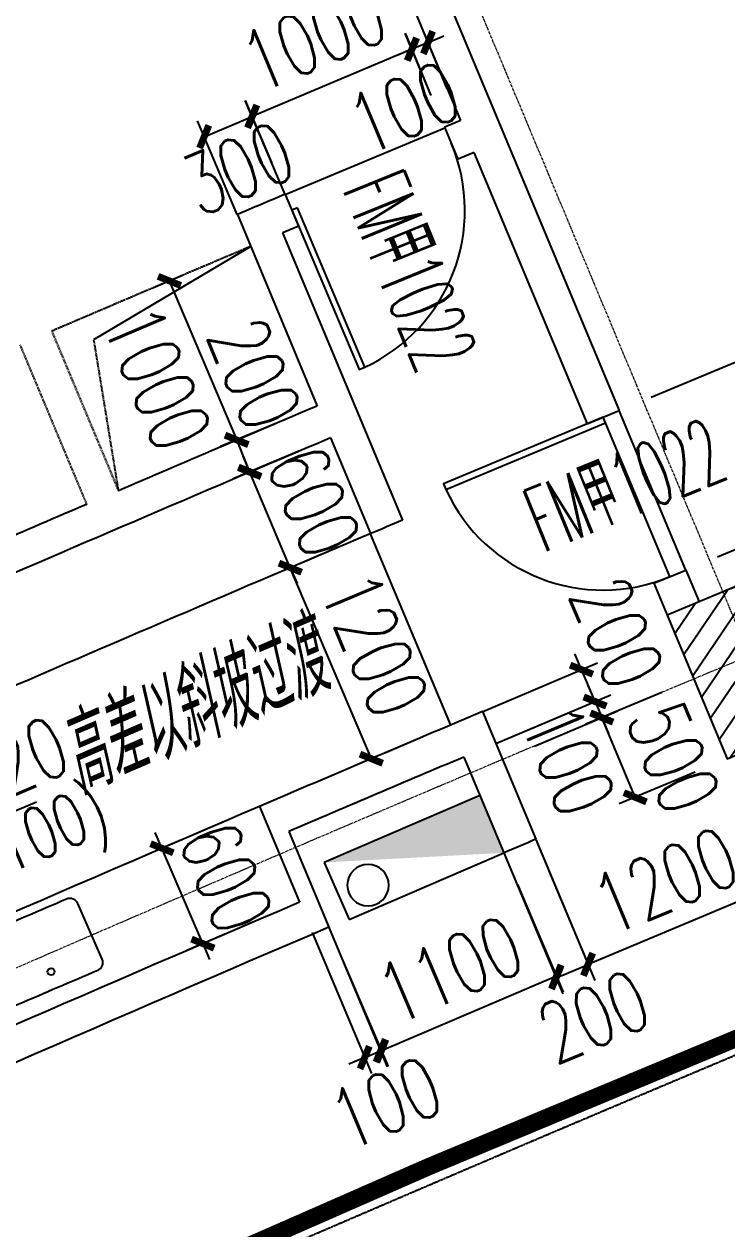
# Model space of a CAD drawing. Header units: millimetres. Extents: x -167 to 12027559, y -6694179 to 6449.
# Drawn here: x 11655707 to 11659769, y -6412690 to -6405722 of the extents above; entities that cross this region are included whole.
import ezdxf
from ezdxf.enums import TextEntityAlignment as Align

# ---------------------------------------------------------------- set-up
doc = ezdxf.new("R2010")
doc.units = ezdxf.units.MM
doc.header["$LTSCALE"] = 10
for name, pattern in [('A1-RG-AXIS$0$CENTER', [50.8, 31.75, -6.35, 6.35, -6.35]), ('A1-RI-F1$0$442 Site - clean$0$DASHED', [0.75, 0.5, -0.25]), ('A1-RI-F1$0$442 Site - clean$0$HIDDEN2', [0.1875, 0.125, -0.0625]), ('A1-RI-F1$0$442 Site - Ground$0$HIDDEN2', [0.1875, 0.125, -0.0625]), ('A1-RI-F1$0$CENTER2', [1.125, 0.75, -0.125, 0.125, -0.125]), ('A1-RI-F1$0$DASHDOT', [1, 0.5, -0.25, 0, -0.25])]:
    doc.linetypes.add(name, pattern=pattern)
for name, color, linetype in [('A1-RG-AXIS$0$A-COLU-HATH', 8, 'Continuous'), ('A1-RG-AXIS$0$A-COLUMN', 7, 'Continuous'), ('A1-RG-AXIS$0$A2-RG-AXIS-150$0$A-DIMS-100', 1, 'Continuous'), ('A1-RI-F1$0$0M-防火分区、防烟分区', 30, 'A1-RI-F1$0$DASHDOT'), ('A1-RI-F1$0$0P-FE-FH-P', 41, 'A1-RI-F1$0$YJdef_FE-FH_LINE_F'), ('A1-RI-F1$0$0P-FE-HY(消火栓)', 21, 'Continuous'), ('A1-RI-F1$0$442 Site - Ground$0$mry-overhead', 253, 'A1-RI-F1$0$442 Site - Ground$0$HIDDEN2'), ('A1-RI-F1$0$A-DIMS-1：100', 1, 'Continuous'), ('A1-RI-F1$0$A-DOOR', 32, 'Continuous'), ('A1-RI-F1$0$A-FIXT', 55, 'Continuous'), ('A1-RI-F1$0$A-FUZHUXIAN', 55, 'Continuous'), ('A1-RI-F1$0$A-HOLE', 2, 'Continuous'), ('A1-RI-F1$0$A-STRS-TREA', 50, 'Continuous'), ('A1-RI-F1$0$A-SYMB', 4, 'Continuous'), ('A1-RI-F1$0$A-SYMB-AREA', 4, 'Continuous'), ('A1-RI-F1$0$A-SYMB-NAME', 4, 'Continuous'), ('A1-RI-F1$0$A-TEXT', 4, 'Continuous'), ('A1-RI-F1$0$A-WALL', 7, 'Continuous'), ('A1-RI-F1$0$G-ACCS', 7, 'Continuous'), ('A1-RI-F1$0$N-SYMB-DOOR', 13, 'Continuous'), ('A1-RI-F1$0$N-SYMB-DOOR1', 13, 'Continuous'), ('A1-RI-F1$0$N-SYMB-DOOR2', 13, 'Continuous'), ('A1-RI-F1$0$道路中线_内部道路', 3, 'A1-RI-F1$0$CENTER2')]:
    doc.layers.add(name, color=color, linetype=linetype)
doc.layers.add('A1-RG-AXIS$0$A-GRID', color=1, linetype='A1-RG-AXIS$0$CENTER', lineweight=9)
doc.styles.add('A1-RG-AXIS$0$A2-RG-AXIS-150$0$XD2008', font='romans.shx', dxfattribs={"width": 0.7})
doc.styles.add('A1-RI-F1$0$ECADI', font='gbeitc.shx', dxfattribs={"width": 0.7, "bigfont": 'gbcbig.shx'})
doc.styles.add('A1-RI-F1$0$ECADI-SYM', font='simplex.shx', dxfattribs={"width": 0.7, "bigfont": 'hztxt.shx'})
doc.styles.add('A1-RI-F1$0$hz1', font='hzs.shx', dxfattribs={"width": 0.75, "bigfont": 'hztxt.shx'})
doc.styles.add('A1-RI-F1$0$XD2008', font='txt.shx', dxfattribs={"width": 0.7, "bigfont": 'xd-hztxt.shx'})
doc.linetypes.add('A1-RI-F1$0$YJdef_FE-FH_LINE_F', pattern='A,4,-0.2,["F",A1-RI-F1$0$hz1,S=0.2,R=0,X=-0.1,Y=-0.1],-0.1', length=4.3)
doc.dimstyles.new('A1-RG-AXIS$0$A2-RG-AXIS-150$0$XD100', dxfattribs={"dimscale": 100, "dimtxt": 5.5, "dimasz": 1.5, "dimexe": 1, "dimexo": 2, "dimgap": 0.5, "dimtad": 1, "dimdec": 0, "dimdsep": 46, "dimtxsty": 'A1-RG-AXIS$0$A2-RG-AXIS-150$0$XD2008', "dimblk": 'A1-RG-AXIS$0$A2-RG-AXIS-150$0$_ArchTick', "dimcen": 2.5, "dimclrt": 4, "dimaunit": 1, "dimadec": 3, "dimazin": 0, "dimtfac": 1, "dimtdec": 0, "dimtix": 1, "dimtmove": 0, "dimatfit": 3, "dimfxl": 0, "dimtolj": 1, "dimtzin": 0, "dimarcsym": 0})
doc.dimstyles.new('A1-RI-F1$0$XD100$0', dxfattribs={"dimscale": 100, "dimtxt": 3.5, "dimasz": 2, "dimexe": 1, "dimexo": 2, "dimgap": 1, "dimtad": 1, "dimdec": 0, "dimdsep": 46, "dimtxsty": 'A1-RI-F1$0$XD2008', "dimblk1": 'A1-RI-F1$0$_ArchTick', "dimblk2": 'A1-RI-F1$0$_ArchTick', "dimsah": 1, "dimcen": 2.5, "dimclrd": 1, "dimclre": 1, "dimclrt": 4, "dimaunit": 1, "dimadec": 0, "dimazin": 0, "dimtfac": 1, "dimtdec": 0, "dimtix": 1, "dimtmove": 2, "dimatfit": 3, "dimfxl": 0, "dimtolj": 1, "dimtzin": 0, "dimarcsym": 0})

# ---------------------------------------------------------------- blocks, each defined once
blk = doc.blocks.new('A1-RI-F1$0$A$C18701E44')
at = {"layer": 'A1-RI-F1$0$A-FIXT'}
for points in [[(703.5, 352.4), (509.3, 643.6, 0.412128), (440.3, 657.7)], [(271.6, 8.2, -0.4126), (202.5, 22.2), (8.4, 313.4, -0.415827), (22.4, 382.9)]]:
    blk.add_lwpolyline(points, format="xyb", dxfattribs=at)
blk.add_circle((425.2, 229), 20, dxfattribs=at)
for centre, radius, start, end in [((169905.5, -257487.6), 308800, 123.283794, 123.376583), ((661.9, 324.7), 50, 303.28333, 33.69206), ((169905.5, -257487.6), 308350, 123.283331, 123.376225)]:
    blk.add_arc(centre, radius, start, end, dxfattribs=at)
blk = doc.blocks.new('A1-RI-F1$0$A-X-D2-60$0$d1000')
at = {"layer": 'A1-RI-F1$0$A-DOOR'}
blk.add_lwpolyline([(1257258.4, 175906.7), (1257258.4, 175941.7), (1256258.2, 175941.7), (1256258.2, 175906.7)], close=True, dxfattribs=at)
blk.add_arc((1257257.6, 175941.7), 1000, 182.00579, 269.95491, dxfattribs=at)
blk = doc.blocks.new('A1-RG-AXIS$0$A2-RG-AXIS-150$0$_ArchTick')
at = {"color": 0, "linetype": 'ByBlock', "const_width": 0.4}
blk.add_lwpolyline([(-0.5, -0.5), (0.5, 0.5)], dxfattribs=at)
blk = doc.blocks.new('*D681')
at = {"layer": 'A1-RG-AXIS$0$A2-RG-AXIS-150$0$A-DIMS-100', "color": 0, "lineweight": -2, "ltscale": 3}
for p, q in [((11670910, -6387267.3), (11670915.9, -6387284)), ((11580897.2, -6435951), (11580908, -6435965))]:
    blk.add_line(p, q, dxfattribs=at)
blk.add_arc((11778731.9, -6694178.6), 325182.4, 109.357031, 127.456634, dxfattribs=at)
at = {"layer": 'Defpoints', "color": 0, "ltscale": 3}
for p in [(11670976.3, -6387456), (11639299.9, -6400406.2), (11581018.9, -6436109.7), (11778731.9, -6694178.6)]:
    blk.add_point(p, dxfattribs=at)
at = {"layer": 'A1-RG-AXIS$0$A2-RG-AXIS-150$0$A-DIMS-100', "color": 0, "lineweight": -2, "ltscale": 3, "xscale": 150, "yscale": 150, "zscale": 150}
for p, rotation in [((11670949, -6387378.3), 19.35703132825471), ((11580968.8, -6436044.4), 217.4566338573137)]:
    blk.add_blockref('A1-RG-AXIS$0$A2-RG-AXIS-150$0$_ArchTick', p, dxfattribs=dict(at, rotation=rotation))
at = {"layer": 'A1-RG-AXIS$0$A2-RG-AXIS-150$0$A-DIMS-100', "color": 4, "ltscale": 3, "insert": (11623903.2, -6407910.6), "char_height": 375, "attachment_point": 5, "rotation": 28.40683, "style": 'A1-RG-AXIS$0$A2-RG-AXIS-150$0$XD2008'}
blk.add_mtext('\\A1;18°5\'59"', dxfattribs=at)
blk = doc.blocks.new('A1-RG-AXIS$0$colu')
at = {"layer": 'A1-RG-AXIS$0$A-COLU-HATH', "linetype": 'ByBlock'}
h = blk.add_hatch(dxfattribs=at)
h.set_pattern_fill('ANSI31', color=256, scale=888, angle=11, style=0)
h.set_pattern_definition([(56, (-5304, 12651), (-92.02317055, 62.0704123), [])])
h.paths.add_polyline_path([(11591264.2, -6433838.8), (11591158.5, -6433556.8), (11590222.1, -6433907.7), (11590399.9, -6434382.1)])
h.paths.add_polyline_path([(11582705.6, -6437301.3), (11582516, -6436795.2), (11581579.6, -6437146.1), (11581701, -6437474.4)])
h.paths.add_polyline_path([(11590471.6, -6449023.6), (11591079.8, -6449817.4), (11591635.4, -6449391.7), (11591027.3, -6448597.9)])
h.paths.add_polyline_path([(11597647.1, -6443800.1), (11598173.7, -6444529.9), (11598741.4, -6444120.4), (11598214.8, -6443390.5)])
h.paths.add_polyline_path([(11585545.5, -6442593.7), (11586153.7, -6443387.5), (11586709.3, -6442961.8), (11586101.2, -6442168)])
h.paths.add_polyline_path([(11592849.2, -6437150.3), (11593375.8, -6437880.2), (11593943.4, -6437470.6), (11593416.8, -6436740.7)])
h.paths.add_polyline_path([(11606394.6, -6455923.8), (11606921.2, -6456653.6), (11607488.9, -6456244), (11606962.3, -6455514.2)])
h.paths.add_polyline_path([(11601625.9, -6449314.5), (11602152.5, -6450044.4), (11602720.2, -6449634.8), (11602193.6, -6448905)])
edge = h.paths.add_edge_path()
edge.add_arc((11595249.5, -6454684.4), 425, 0, 360)
edge = h.paths.add_edge_path()
edge.add_arc((11600175.9, -6461114.9), 425, 0, 360)
h.paths.add_polyline_path([(11613306.9, -6451073.5), (11613812.4, -6451818.2), (11614391.5, -6451425.1), (11613886.1, -6450680.4)])
h.paths.add_polyline_path([(11620355.7, -6446423.7), (11620839.5, -6447182.6), (11621429.7, -6446806.3), (11620945.9, -6446047.4)])
h.paths.add_polyline_path([(11615974.2, -6439551.7), (11616458.1, -6440310.5), (11617048.3, -6439934.2), (11616564.5, -6439175.3)])
h.paths.add_polyline_path([(11608730, -6444330.1), (11609235.4, -6445074.8), (11609814.6, -6444681.6), (11609309.2, -6443937)])
h.paths.add_polyline_path([(11600306.1, -6431918.8), (11600811.6, -6432663.5), (11601390.7, -6432270.4), (11600885.3, -6431525.7)])
h.paths.add_polyline_path([(11607910.2, -6426903.7), (11608394.1, -6427662.5), (11608984.3, -6427286.2), (11608500.5, -6426527.3)])
h.paths.add_polyline_path([(11630302.3, -6423284.6), (11630692.9, -6423982.7), (11631129.2, -6423738.6), (11630738.6, -6423040.4)])
h.paths.add_polyline_path([(11626248.1, -6416039.2), (11626638.7, -6416737.4), (11627075.1, -6416493.2), (11626684.4, -6415795.1)])
h.paths.add_polyline_path([(11627535, -6441978.3), (11627996.9, -6442750.7), (11628597.7, -6442391.5), (11628135.8, -6441619.1)])
h.paths.add_polyline_path([(11634839, -6437740.8), (11635278.5, -6438526.2), (11635889.4, -6438184.4), (11635449.9, -6437399)])
h.paths.add_polyline_path([(11615655.2, -6422108.9), (11616117.1, -6422881.3), (11616717.9, -6422522.1), (11616256, -6421749.7)])
h.paths.add_polyline_path([(11619863.2, -6429146.9), (11620325, -6429919.3), (11620925.8, -6429560.1), (11620464, -6428787.6)])
h.paths.add_polyline_path([(11630859.3, -6430628.5), (11631298.8, -6431413.9), (11631909.7, -6431072.1), (11631470.2, -6430286.7)])
h.paths.add_polyline_path([(11627538.8, -6424694.4), (11627978.3, -6425479.8), (11628589.1, -6425138), (11628149.7, -6424352.6)])
h.paths.add_polyline_path([(11623352.7, -6434983.2), (11623814.5, -6435755.7), (11624415.3, -6435396.5), (11623953.5, -6434624)])
h.paths.add_polyline_path([(11623534.7, -6417538.5), (11623974.1, -6418323.9), (11624585, -6417982.1), (11624145.5, -6417196.7)])
h.paths.add_polyline_path([(11635339.1, -6420464.1), (11635755.9, -6421261.8), (11636376.3, -6420937.7), (11635959.6, -6420140)])
h.paths.add_polyline_path([(11645506.5, -6407137.9), (11645842, -6407864.2), (11645388.1, -6408073.9), (11645052.6, -6407347.6)])
h.paths.add_polyline_path([(11648218.5, -6414201.1), (11648554, -6414927.4), (11649007.9, -6414717.7), (11648672.4, -6413991.5)])
h.paths.add_polyline_path([(11649797, -6429903.6), (11650190.6, -6430712.9), (11650820.1, -6430406.7), (11650426.4, -6429597.4)])
h.paths.add_polyline_path([(11632162.7, -6412872.3), (11631542.2, -6413196.4), (11632283.1, -6414614.6), (11632903.5, -6414290.4)])
h.paths.add_polyline_path([(11648552.6, -6404922.5), (11647914.6, -6405210.5), (11648572.8, -6406668.9), (11649210.9, -6406380.9)])
h.paths.add_polyline_path([(11638487.9, -6426491.2), (11638904.6, -6427288.9), (11639525, -6426964.7), (11639108.3, -6426167.1)])
h.paths.add_polyline_path([(11646232.1, -6422574.6), (11646625.7, -6423383.9), (11647255.2, -6423077.7), (11646861.6, -6422268.4)])
h.paths.add_polyline_path([(11643257.7, -6416459.6), (11643651.4, -6417268.9), (11644280.8, -6416962.8), (11643887.2, -6416153.4)])
edge = h.paths.add_edge_path()
edge.add_arc((11640554, -6410100.5), 425, 0, 360)
h.paths.add_polyline_path([(11642261.7, -6433714.8), (11642678.5, -6434512.5), (11643298.9, -6434188.4), (11642882.2, -6433390.7)])
h.paths.add_polyline_path([(11657438.5, -6426310.3), (11657808.8, -6427130.6), (11658446.8, -6426842.6), (11658076.5, -6426022.3)])
h.paths.add_polyline_path([(11654085.6, -6418882), (11654455.8, -6419702.3), (11655093.8, -6419414.3), (11654723.6, -6418594)])
h.paths.add_polyline_path([(11659423.4, -6409140.7), (11659769.9, -6409971.3), (11660416, -6409701.8), (11660069.4, -6408871.2)])
h.paths.add_polyline_path([(11651288, -6412684.1), (11651658.2, -6413504.4), (11652296.3, -6413216.4), (11651926, -6412396.1)])
h.paths.add_polyline_path([(11672567.5, -6404094.9), (11672841.4, -6404846.5), (11673311.2, -6404675.2), (11673037.2, -6403923.6)])
h.paths.add_polyline_path([(11669749.3, -6396288.4), (11670092.2, -6397229.1), (11670561.8, -6397057.7), (11670219.1, -6396117.2)])
h.paths.add_polyline_path([(11678236.4, -6409177.5), (11678567.9, -6410121), (11679228.3, -6409889), (11678896.8, -6408945.5)])
h.paths.add_polyline_path([(11675949.4, -6402667.6), (11676280.8, -6403611.1), (11676941.3, -6403379), (11676609.8, -6402435.6)])
h.paths.add_polyline_path([(11662041.8, -6415416.4), (11662388.4, -6416247), (11663034.4, -6415977.4), (11662687.8, -6415146.8)])
h.paths.add_polyline_path([(11670094.3, -6412180.7), (11670416.9, -6413020.9), (11671070.4, -6412770), (11670747.8, -6411929.8)])
h.paths.add_polyline_path([(11656265.8, -6401573.1), (11656650.9, -6402495.9), (11657296.9, -6402226.4), (11656911.8, -6401303.5)])
h.paths.add_polyline_path([(11664718.2, -6398177.2), (11665076.6, -6399110.8), (11665730.1, -6398859.9), (11665371.7, -6397926.3)])
h.paths.add_polyline_path([(11667657.1, -6405832.5), (11667979.7, -6406672.7), (11668633.2, -6406421.8), (11668310.6, -6405581.6)])
h.paths.add_polyline_path([(11673264.6, -6395025.5), (11673596.1, -6395968.9), (11674256.5, -6395736.9), (11673925, -6394793.5)])
edge = h.paths.add_edge_path()
edge.add_arc((11681417.1, -6417175.4), 425, 0, 360)
h.paths.add_polyline_path([(11673015.3, -6419789.2), (11673337.9, -6420629.5), (11673991.4, -6420378.6), (11673668.8, -6419538.4)])
h.paths.add_polyline_path([(11665180.1, -6422937.9), (11665526.7, -6423768.5), (11666172.7, -6423499), (11665826.1, -6422668.4)])
at = {"layer": 'A1-RG-AXIS$0$A-COLUMN'}
blk.add_lwpolyline([(11659423.4, -6409140.7), (11659769.9, -6409971.3), (11660416, -6409701.8), (11660069.4, -6408871.2)], close=True, dxfattribs=at)
blk = doc.blocks.new('A1-RI-F1$0$_ArchTick')
at = {"color": 0, "linetype": 'ByBlock', "const_width": 0.4}
blk.add_lwpolyline([(-0.5, -0.5), (0.5, 0.5)], dxfattribs=at)
blk = doc.blocks.new('*D162')
at = {"layer": 'A1-RI-F1$0$A-DIMS-1：100', "color": 1, "linetype": 'ByBlock', "lineweight": -2}
for p, q in [((11659847.1, -6410155.9), (11660112.2, -6410789.6)), ((11658740.1, -6410618.9), (11659005.2, -6411252.7)), ((11660073.6, -6410697.4), (11658966.6, -6411160.4))]:
    blk.add_line(p, q, dxfattribs=at)
at = {"layer": 'Defpoints', "color": 0, "linetype": 'ByBlock'}
for p in [(11659769.9, -6409971.3), (11658662.9, -6410434.4), (11658966.6, -6411160.4)]:
    blk.add_point(p, dxfattribs=at)
at = {"layer": 'A1-RI-F1$0$A-DIMS-1：100', "color": 1, "linetype": 'ByBlock', "lineweight": -2, "xscale": 100, "yscale": 100, "zscale": 100}
for p, rotation in [((11660073.6, -6410697.4), 22.69990510668499), ((11658966.6, -6411160.4), 202.699905106685)]:
    blk.add_blockref('A1-RI-F1$0$_ArchTick', p, dxfattribs=dict(at, rotation=rotation))
at = {"layer": 'A1-RI-F1$0$A-DIMS-1：100', "color": 4, "linetype": 'ByBlock', "insert": (11659414, -6410675.2), "char_height": 350, "attachment_point": 5, "rotation": 22.69991, "style": 'A1-RI-F1$0$XD2008'}
blk.add_mtext('\\A1;1200', dxfattribs=at)
blk = doc.blocks.new('*D164')
at = {"layer": 'A1-RI-F1$0$A-DIMS-1：100', "color": 1, "linetype": 'ByBlock', "lineweight": -2}
for p, q in [((11658060.5, -6406133.7), (11657910.6, -6405774.5)), ((11658152.8, -6406095.2), (11658002.9, -6405736)), ((11658041.4, -6405828.2), (11658133.7, -6405789.7)), ((11657949.1, -6405866.7), (11657856.8, -6405905.2)), ((11658041.4, -6405828.2), (11657949.1, -6405866.7))]:
    blk.add_line(p, q, dxfattribs=at)
at = {"layer": 'Defpoints', "color": 0, "linetype": 'ByBlock'}
for p in [(11657949.1, -6405866.7), (11658229.8, -6406279.8), (11658137.5, -6406318.3)]:
    blk.add_point(p, dxfattribs=at)
at = {"layer": 'A1-RI-F1$0$A-DIMS-1：100', "color": 1, "linetype": 'ByBlock', "lineweight": -2, "xscale": 100, "yscale": 100, "zscale": 100}
for p, rotation in [((11657949.1, -6405866.7), 22.64589971300226), ((11658041.4, -6405828.2), 202.6458997130023)]:
    blk.add_blockref('A1-RI-F1$0$_ArchTick', p, dxfattribs=dict(at, rotation=rotation))
at = {"layer": 'A1-RI-F1$0$A-DIMS-1：100', "color": 4, "linetype": 'ByBlock', "insert": (11657904, -6406205), "char_height": 350, "attachment_point": 5, "rotation": 22.6459, "style": 'A1-RI-F1$0$XD2008'}
blk.add_mtext('\\A1;100', dxfattribs=at)
blk = doc.blocks.new('*D165')
at = {"layer": 'A1-RI-F1$0$A-DIMS-1：100', "color": 1, "linetype": 'ByBlock', "lineweight": -2}
for p, q in [((11658059.9, -6406134), (11657908.9, -6405775.1)), ((11657947.7, -6405867.3), (11657026, -6406255.2)), ((11657138.2, -6406521.9), (11656987.2, -6406163))]:
    blk.add_line(p, q, dxfattribs=at)
at = {"layer": 'Defpoints', "color": 0, "linetype": 'ByBlock'}
for p in [(11657026, -6406255.2), (11658137.5, -6406318.4), (11657215.8, -6406706.3)]:
    blk.add_point(p, dxfattribs=at)
at = {"layer": 'A1-RI-F1$0$A-DIMS-1：100', "color": 1, "linetype": 'ByBlock', "lineweight": -2, "xscale": 100, "yscale": 100, "zscale": 100}
for p, rotation in [((11657947.7, -6405867.3), 22.82225128585), ((11657026, -6406255.2), 202.82225128585)]:
    blk.add_blockref('A1-RI-F1$0$_ArchTick', p, dxfattribs=dict(at, rotation=rotation))
at = {"layer": 'A1-RI-F1$0$A-DIMS-1：100', "color": 4, "linetype": 'ByBlock', "insert": (11657382.7, -6405800.8), "char_height": 350, "attachment_point": 5, "rotation": 22.82225, "style": 'A1-RI-F1$0$XD2008'}
blk.add_mtext('\\A1;1000', dxfattribs=at)
blk = doc.blocks.new('*D166')
at = {"layer": 'A1-RI-F1$0$A-DIMS-1：100', "color": 1, "linetype": 'ByBlock', "lineweight": -2}
for p, q in [((11659715.5, -6408802.1), (11660686.1, -6408397.2)), ((11660670.8, -6408620.3), (11660593.8, -6408435.7)), ((11659792.5, -6408986.7), (11660763.1, -6408581.8))]:
    blk.add_line(p, q, dxfattribs=at)
at = {"layer": 'Defpoints', "color": 0, "linetype": 'ByBlock'}
for p in [(11660593.8, -6408435.7), (11659530.9, -6408879.2), (11659607.9, -6409063.7)]:
    blk.add_point(p, dxfattribs=at)
at = {"layer": 'A1-RI-F1$0$A-DIMS-1：100', "color": 1, "linetype": 'ByBlock', "lineweight": -2, "xscale": 100, "yscale": 100, "zscale": 100}
for p, rotation in [((11660593.8, -6408435.7), 112.645899712814), ((11660670.8, -6408620.3), 292.645899712814)]:
    blk.add_blockref('A1-RI-F1$0$_ArchTick', p, dxfattribs=dict(at, rotation=rotation))
at = {"layer": 'A1-RI-F1$0$A-DIMS-1：100', "color": 4, "linetype": 'ByBlock', "insert": (11660331.9, -6408632.7), "char_height": 350, "attachment_point": 5, "rotation": 292.6459, "style": 'A1-RI-F1$0$XD2008'}
blk.add_mtext('\\A1;200', dxfattribs=at)
blk = doc.blocks.new('*D167')
at = {"layer": 'A1-RI-F1$0$A-DIMS-1：100', "color": 1, "linetype": 'ByBlock', "lineweight": -2}
for p, q in [((11660208.8, -6407512.8), (11660170.3, -6407420.5)), ((11659330.5, -6407879.2), (11660301.1, -6407474.3)), ((11660593.8, -6408435.7), (11660208.8, -6407512.8)), ((11659715.5, -6408802.1), (11660686.1, -6408397.2)), ((11660593.8, -6408435.7), (11660632.3, -6408528))]:
    blk.add_line(p, q, dxfattribs=at)
at = {"layer": 'Defpoints', "color": 0, "linetype": 'ByBlock'}
for p in [(11660208.8, -6407512.8), (11659145.9, -6407956.3), (11659530.9, -6408879.2)]:
    blk.add_point(p, dxfattribs=at)
at = {"layer": 'A1-RI-F1$0$A-DIMS-1：100', "color": 1, "linetype": 'ByBlock', "lineweight": -2, "xscale": 100, "yscale": 100, "zscale": 100}
for p, rotation in [((11660208.8, -6407512.8), 292.6458997135195), ((11660593.8, -6408435.7), 112.6458997135195)]:
    blk.add_blockref('A1-RI-F1$0$_ArchTick', p, dxfattribs=dict(at, rotation=rotation))
at = {"layer": 'A1-RI-F1$0$A-DIMS-1：100', "color": 4, "linetype": 'ByBlock', "insert": (11660655.1, -6407868.4), "char_height": 350, "attachment_point": 5, "rotation": 292.6459, "style": 'A1-RI-F1$0$XD2008'}
blk.add_mtext('\\A1;1000', dxfattribs=at)
blk = doc.blocks.new('*D169')
at = {"layer": 'A1-RI-F1$0$A-DIMS-1：100', "color": 1, "linetype": 'ByBlock', "lineweight": -2}
for p, q in [((11659392.5, -6409587.5), (11658953.4, -6409771.3)), ((11659238.7, -6410193.7), (11659045.7, -6409732.7)), ((11659585.4, -6410048.6), (11659146.4, -6410232.3))]:
    blk.add_line(p, q, dxfattribs=at)
at = {"layer": 'Defpoints', "color": 0, "linetype": 'ByBlock'}
for p in [(11659576.9, -6409510.3), (11659045.7, -6409732.7), (11659769.9, -6409971.3)]:
    blk.add_point(p, dxfattribs=at)
at = {"layer": 'A1-RI-F1$0$A-DIMS-1：100', "color": 1, "linetype": 'ByBlock', "lineweight": -2, "xscale": 100, "yscale": 100, "zscale": 100}
for p, rotation in [((11659045.7, -6409732.7), 112.7129558260868), ((11659238.7, -6410193.7), 292.7129558260868)]:
    blk.add_blockref('A1-RI-F1$0$_ArchTick', p, dxfattribs=dict(at, rotation=rotation))
at = {"layer": 'A1-RI-F1$0$A-DIMS-1：100', "color": 4, "linetype": 'ByBlock', "insert": (11659460.1, -6409964.7), "char_height": 350, "attachment_point": 5, "rotation": 292.71296, "style": 'A1-RI-F1$0$XD2008'}
blk.add_mtext('\\A1;500', dxfattribs=at)
blk = doc.blocks.new('*D170')
at = {"layer": 'A1-RI-F1$0$A-DIMS-1：100', "color": 1, "linetype": 'ByBlock', "lineweight": -2}
for p, q in [((11657515.8, -6408751.2), (11657153.4, -6408904.9)), ((11657713.9, -6409970.6), (11657245.5, -6408865.8)), ((11657984.2, -6409856), (11657621.9, -6410009.7))]:
    blk.add_line(p, q, dxfattribs=at)
at = {"layer": 'Defpoints', "color": 0, "linetype": 'ByBlock'}
for p in [(11657699.9, -6408673.1), (11657245.5, -6408865.8), (11658168.4, -6409777.9)]:
    blk.add_point(p, dxfattribs=at)
at = {"layer": 'A1-RI-F1$0$A-DIMS-1：100', "color": 1, "linetype": 'ByBlock', "lineweight": -2, "xscale": 100, "yscale": 100, "zscale": 100}
for p, rotation in [((11657245.5, -6408865.8), 112.9788248687722), ((11657713.9, -6409970.6), 292.9788248687722)]:
    blk.add_blockref('A1-RI-F1$0$_ArchTick', p, dxfattribs=dict(at, rotation=rotation))
at = {"layer": 'A1-RI-F1$0$A-DIMS-1：100', "color": 4, "linetype": 'ByBlock', "insert": (11657732.9, -6409310.9), "char_height": 350, "attachment_point": 5, "rotation": 292.97882, "style": 'A1-RI-F1$0$XD2008'}
blk.add_mtext('\\A1;1200', dxfattribs=at)
blk = doc.blocks.new('*D171')
at = {"layer": 'A1-RI-F1$0$A-DIMS-1：100', "color": 1, "linetype": 'ByBlock', "lineweight": -2}
for p, q in [((11657289.6, -6408195.4), (11656919.3, -6408352.3)), ((11657011.4, -6408313.3), (11656972.3, -6408221.2)), ((11657245.5, -6408865.7), (11657011.4, -6408313.3)), ((11657523.8, -6408747.8), (11657153.5, -6408904.8)), ((11657245.5, -6408865.7), (11657284.6, -6408957.8))]:
    blk.add_line(p, q, dxfattribs=at)
at = {"layer": 'Defpoints', "color": 0, "linetype": 'ByBlock'}
for p in [(11657473.7, -6408117.3), (11657011.4, -6408313.3), (11657707.9, -6408669.7)]:
    blk.add_point(p, dxfattribs=at)
at = {"layer": 'A1-RI-F1$0$A-DIMS-1：100', "color": 1, "linetype": 'ByBlock', "lineweight": -2, "xscale": 100, "yscale": 100, "zscale": 100}
for p, rotation in [((11657011.4, -6408313.3), 292.9715441243635), ((11657245.5, -6408865.7), 112.9715441243635)]:
    blk.add_blockref('A1-RI-F1$0$_ArchTick', p, dxfattribs=dict(at, rotation=rotation))
at = {"layer": 'A1-RI-F1$0$A-DIMS-1：100', "color": 4, "linetype": 'ByBlock', "insert": (11657381.7, -6408482.2), "char_height": 350, "attachment_point": 5, "rotation": 292.97154, "style": 'A1-RI-F1$0$XD2008'}
blk.add_mtext('\\A1;600', dxfattribs=at)
blk = doc.blocks.new('*D640')
at = {"layer": 'A1-RI-F1$0$A-DIMS-1：100', "color": 1, "linetype": 'ByBlock', "lineweight": -2}
for p, q in [((11658664.2, -6410437.7), (11659005.2, -6411252.7)), ((11658479.7, -6410514.8), (11658820.7, -6411329.9)), ((11658782.1, -6411237.6), (11658966.6, -6411160.4))]:
    blk.add_line(p, q, dxfattribs=at)
at = {"layer": 'Defpoints', "color": 0, "linetype": 'ByBlock'}
for p in [(11658587.1, -6410253.2), (11658402.5, -6410330.3), (11658966.6, -6411160.4)]:
    blk.add_point(p, dxfattribs=at)
at = {"layer": 'A1-RI-F1$0$A-DIMS-1：100', "color": 1, "linetype": 'ByBlock', "lineweight": -2, "xscale": 100, "yscale": 100, "zscale": 100}
for p, rotation in [((11658966.6, -6411160.4), 22.69990510614925), ((11658782.1, -6411237.6), 202.6999051061493)]:
    blk.add_blockref('A1-RI-F1$0$_ArchTick', p, dxfattribs=dict(at, rotation=rotation))
at = {"layer": 'A1-RI-F1$0$A-DIMS-1：100', "color": 4, "linetype": 'ByBlock', "insert": (11658998.6, -6411461.8), "char_height": 350, "attachment_point": 5, "rotation": 22.69991, "style": 'A1-RI-F1$0$XD2008'}
blk.add_mtext('\\A1;200', dxfattribs=at)
blk = doc.blocks.new('A1-RI-F1$0$mc')
at = {"layer": 'A1-RI-F1$0$N-SYMB-DOOR', "style": 'A1-RI-F1$0$ECADI-SYM', "width": 0.7}
for tag, p in [('门窗主编号1', (55.7, -311.3)), ('门窗主编号2', (667.6, -311.3))]:
    blk.add_attdef(tag, p, '', height=180, dxfattribs=at)
at = {"layer": 'A1-RI-F1$0$N-SYMB-DOOR', "style": 'A1-RI-F1$0$ECADI-SYM', "width": 0.7, "flags": 1}
for tag, p in [('洞口尺寸(宽X高)', (55.6, -717.2)), ('备注', (57.1, -921.2))]:
    blk.add_attdef(tag, p, '', height=180, dxfattribs=at)
at = {"layer": 'A1-RI-F1$0$N-SYMB-DOOR1', "style": 'A1-RI-F1$0$ECADI-SYM', "width": 0.7}
blk.add_attdef('门窗辅编号1', (55.7, -516.1), '', height=180, dxfattribs=at)
at = {"layer": 'A1-RI-F1$0$N-SYMB-DOOR2', "style": 'A1-RI-F1$0$ECADI-SYM', "width": 0.7}
blk.add_attdef('门窗辅编号2', (311.5, -516.1), '', height=180, dxfattribs=at)
blk = doc.blocks.new('*D668')
at = {"layer": 'A1-RI-F1$0$A-DIMS-1：100', "color": 1, "linetype": 'ByBlock', "lineweight": -2}
for p, q in [((11657215.3, -6406706.5), (11656985.6, -6406163.7)), ((11656938.6, -6406823.6), (11656708.9, -6406280.8)), ((11656747.9, -6406372.9), (11657024.6, -6406255.8))]:
    blk.add_line(p, q, dxfattribs=at)
at = {"layer": 'Defpoints', "color": 0, "linetype": 'ByBlock'}
for p in [(11657024.6, -6406255.8), (11657293.2, -6406890.7), (11657016.5, -6407007.8)]:
    blk.add_point(p, dxfattribs=at)
at = {"layer": 'A1-RI-F1$0$A-DIMS-1：100', "color": 1, "linetype": 'ByBlock', "lineweight": -2, "xscale": 100, "yscale": 100, "zscale": 100}
for p, rotation in [((11657024.6, -6406255.8), 22.93753459911319), ((11656747.9, -6406372.9), 202.9375345991132)]:
    blk.add_blockref('A1-RI-F1$0$_ArchTick', p, dxfattribs=dict(at, rotation=rotation))
at = {"layer": 'A1-RI-F1$0$A-DIMS-1：100', "color": 4, "linetype": 'ByBlock', "insert": (11656943.8, -6406556.4), "char_height": 350, "attachment_point": 5, "rotation": 22.93753, "style": 'A1-RI-F1$0$XD2008'}
blk.add_mtext('\\A1;300', dxfattribs=at)
blk = doc.blocks.new('*D671')
at = {"layer": 'A1-RI-F1$0$A-DIMS-1：100', "color": 1, "linetype": 'ByBlock', "lineweight": -2}
for p, q in [((11657217, -6408007.7), (11656841.3, -6408164.4)), ((11656933.6, -6408125.9), (11657010.6, -6408310.5)), ((11657294, -6408192.3), (11656918.4, -6408349))]:
    blk.add_line(p, q, dxfattribs=at)
at = {"layer": 'Defpoints', "color": 0, "linetype": 'ByBlock'}
for p in [(11657401.6, -6407930.7), (11657478.6, -6408115.3), (11657010.6, -6408310.5)]:
    blk.add_point(p, dxfattribs=at)
at = {"layer": 'A1-RI-F1$0$A-DIMS-1：100', "color": 1, "linetype": 'ByBlock', "lineweight": -2, "xscale": 100, "yscale": 100, "zscale": 100}
for p, rotation in [((11656933.6, -6408125.9), 112.6458997141913), ((11657010.6, -6408310.5), 292.6458997141913)]:
    blk.add_blockref('A1-RI-F1$0$_ArchTick', p, dxfattribs=dict(at, rotation=rotation))
at = {"layer": 'A1-RI-F1$0$A-DIMS-1：100', "color": 4, "linetype": 'ByBlock', "insert": (11657038.8, -6407744.3), "char_height": 350, "attachment_point": 5, "rotation": 292.6459, "style": 'A1-RI-F1$0$XD2008'}
blk.add_mtext('\\A1;200', dxfattribs=at)
blk = doc.blocks.new('*D672')
at = {"layer": 'A1-RI-F1$0$A-DIMS-1：100', "color": 1, "linetype": 'ByBlock', "lineweight": -2}
for p, q in [((11656612.4, -6407179.3), (11656454.9, -6407246.2)), ((11656937.9, -6408127.6), (11656546.9, -6407207.1)), ((11657003.3, -6408099.8), (11656845.8, -6408166.7))]:
    blk.add_line(p, q, dxfattribs=at)
at = {"layer": 'Defpoints', "color": 0, "linetype": 'ByBlock'}
for p in [(11656796.4, -6407101.2), (11656546.9, -6407207.1), (11657187.4, -6408021.6)]:
    blk.add_point(p, dxfattribs=at)
at = {"layer": 'A1-RI-F1$0$A-DIMS-1：100', "color": 1, "linetype": 'ByBlock', "lineweight": -2, "xscale": 100, "yscale": 100, "zscale": 100}
for p, rotation in [((11656546.9, -6407207.1), 113.0132444375641), ((11656937.9, -6408127.6), 293.0132444375641)]:
    blk.add_blockref('A1-RI-F1$0$_ArchTick', p, dxfattribs=dict(at, rotation=rotation))
at = {"layer": 'A1-RI-F1$0$A-DIMS-1：100', "color": 4, "linetype": 'ByBlock', "insert": (11656478.2, -6407769.4), "char_height": 350, "attachment_point": 5, "rotation": 293.01324, "style": 'A1-RI-F1$0$XD2008'}
blk.add_mtext('\\A1;1000', dxfattribs=at)
blk = doc.blocks.new('A1-RI-F1$0$112')
at = {"layer": 'A1-RI-F1$0$0P-FE-HY(消火栓)'}
for p, q in [((-1145150.6, 724087.8), (-1144188.2, 723931.7)), ((-1144188.2, 723931.7), (-1144245.9, 723576.3)), ((-1144245.9, 723576.3), (-1145208.3, 723732.5))]:
    blk.add_line(p, q, dxfattribs=at)
blk.add_circle((-1144401.2, 723742.7), 120, dxfattribs=at)
blk.add_solid([(-1144188.2, 723931.7), (-1145150.6, 724087.8), (-1145208.3, 723732.5)], dxfattribs=at)
blk = doc.blocks.new('*D498')
at = {"layer": 'A1-RI-F1$0$A-DIMS-1：100', "color": 1, "linetype": 'ByBlock', "lineweight": -2}
for p, q in [((11656878.6, -6410328.1), (11656411.8, -6410528.1)), ((11656503.7, -6410488.7), (11656464.3, -6410396.8)), ((11656740, -6411040.2), (11656503.7, -6410488.7)), ((11657114.9, -6410879.6), (11656648.1, -6411079.6)), ((11656740, -6411040.2), (11656779.4, -6411132.1))]:
    blk.add_line(p, q, dxfattribs=at)
at = {"layer": 'Defpoints', "color": 0, "linetype": 'ByBlock'}
for p in [(11657062.4, -6410249.3), (11656503.7, -6410488.7), (11657298.7, -6410800.8)]:
    blk.add_point(p, dxfattribs=at)
at = {"layer": 'A1-RI-F1$0$A-DIMS-1：100', "color": 1, "linetype": 'ByBlock', "lineweight": -2, "xscale": 100, "yscale": 100, "zscale": 100}
for p, rotation in [((11656503.7, -6410488.7), 293.1961211219114), ((11656740, -6411040.2), 113.1961211219114)]:
    blk.add_blockref('A1-RI-F1$0$_ArchTick', p, dxfattribs=dict(at, rotation=rotation))
at = {"layer": 'A1-RI-F1$0$A-DIMS-1：100', "color": 4, "linetype": 'ByBlock', "insert": (11656874.6, -6410656.2), "char_height": 350, "attachment_point": 5, "rotation": 293.19612, "style": 'A1-RI-F1$0$XD2008'}
blk.add_mtext('\\A1;600', dxfattribs=at)
blk = doc.blocks.new('A1-RI-F1$0$ECADI-TAG-HGHT（国标）')
at = {"color": 1}
blk.add_line((-2.121, 2.121), (11.768, 2.121), dxfattribs=at)
at = {"color": 1, "const_width": 0.5}
blk.add_lwpolyline([(-2.121, 2.121), (0, 0), (2.121, 2.121)], dxfattribs=at)
at = {"color": 1}
blk.add_point((-1.481, 4.6), dxfattribs=at)
at = {"style": 'A1-RI-F1$0$XD2008', "width": 0.7}
blk.add_attdef('FL', text='', height=3, dxfattribs=at).set_placement((-2.689, 2.967), align=Align.RIGHT)
for tag, p in [('F.F.L.', (2.284, 2.967)), ('T.O.S.', (2.284, -1.104))]:
    blk.add_attdef(tag, p, '', height=3, dxfattribs=at)
blk = doc.blocks.new('A1-RI-F1$0$5erhfh')
at = {"layer": 'A1-RI-F1$0$A-SYMB-AREA', "style": 'A1-RI-F1$0$ECADI', "width": 0.7}
blk.add_attdef('340M2', text='', height=2.5, dxfattribs=at).set_placement((0, 1.25), align=Align.MIDDLE_LEFT)
at = {"layer": 'A1-RI-F1$0$A-SYMB-NAME', "style": 'A1-RI-F1$0$ECADI', "width": 0.7}
blk.add_attdef('CHINESENAME', (-12.292, 3.087), '', height=4.5, dxfattribs=at)
blk = doc.blocks.new('A1-RI-F1$0$A$C6B365CFD')
at = {"layer": 'A1-RI-F1$0$道路中线_内部道路', "ltscale": 10}
blk.add_arc((240588.4, -192829.3), 331118.5, 95.274126, 136.563345, dxfattribs=at)
blk = doc.blocks.new('*D82')
at = {"layer": 'A1-RI-F1$0$A-DIMS-1：100', "color": 1, "linetype": 'ByBlock', "lineweight": -2}
for p, q in [((11658558.1, -6410698.8), (11658823.1, -6411320.7)), ((11657546.1, -6411130), (11657811, -6411751.9)), ((11658783.9, -6411228.7), (11657771.8, -6411659.9))]:
    blk.add_line(p, q, dxfattribs=at)
at = {"layer": 'Defpoints', "color": 0, "linetype": 'ByBlock'}
for p in [(11658479.7, -6410514.8), (11657467.7, -6410946), (11657771.8, -6411659.9)]:
    blk.add_point(p, dxfattribs=at)
at = {"layer": 'A1-RI-F1$0$A-DIMS-1：100', "color": 1, "linetype": 'ByBlock', "lineweight": -2, "xscale": 100, "yscale": 100, "zscale": 100}
for p, rotation in [((11658783.9, -6411228.7), 23.07571274132805), ((11657771.8, -6411659.9), 203.0757127413281)]:
    blk.add_blockref('A1-RI-F1$0$_ArchTick', p, dxfattribs=dict(at, rotation=rotation))
at = {"layer": 'A1-RI-F1$0$A-DIMS-1：100', "color": 4, "linetype": 'ByBlock', "insert": (11658170, -6411191.3), "char_height": 350, "attachment_point": 5, "rotation": 23.07571, "style": 'A1-RI-F1$0$XD2008'}
blk.add_mtext('\\A1;1100', dxfattribs=at)
blk = doc.blocks.new('*D83')
at = {"layer": 'A1-RI-F1$0$A-DIMS-1：100', "color": 1, "linetype": 'ByBlock', "lineweight": -2}
for p, q in [((11658354.7, -6409698.9), (11659020.8, -6409416.6)), ((11658928.7, -6409455.6), (11658889.7, -6409363.5)), ((11659006.8, -6409639.7), (11658928.7, -6409455.6)), ((11658432.8, -6409883), (11659098.9, -6409600.7)), ((11659006.8, -6409639.7), (11659045.8, -6409731.8))]:
    blk.add_line(p, q, dxfattribs=at)
at = {"layer": 'Defpoints', "color": 0, "linetype": 'ByBlock'}
for p in [(11658928.7, -6409455.6), (11658170.6, -6409777), (11658248.7, -6409961.1)]:
    blk.add_point(p, dxfattribs=at)
at = {"layer": 'A1-RI-F1$0$A-DIMS-1：100', "color": 1, "linetype": 'ByBlock', "lineweight": -2, "xscale": 100, "yscale": 100, "zscale": 100}
for p, rotation in [((11658928.7, -6409455.6), 292.9726775191504), ((11659006.8, -6409639.7), 112.9726775191504)]:
    blk.add_blockref('A1-RI-F1$0$_ArchTick', p, dxfattribs=dict(at, rotation=rotation))
at = {"layer": 'A1-RI-F1$0$A-DIMS-1：100', "color": 4, "linetype": 'ByBlock', "insert": (11659133.2, -6409242.2), "char_height": 350, "attachment_point": 5, "rotation": 292.97268, "style": 'A1-RI-F1$0$XD2008'}
blk.add_mtext('\\A1;200', dxfattribs=at)
blk = doc.blocks.new('*D84')
at = {"layer": 'A1-RI-F1$0$A-DIMS-1：100', "color": 1, "linetype": 'ByBlock', "lineweight": -2}
for p, q in [((11659006.9, -6409640.1), (11658968, -6409548)), ((11658617, -6409805.1), (11659099, -6409601.1)), ((11658656.1, -6409897.4), (11659138.1, -6409693.5)), ((11659006.9, -6409640.1), (11659046, -6409732.4)), ((11659046, -6409732.4), (11659085, -6409824.5))]:
    blk.add_line(p, q, dxfattribs=at)
at = {"layer": 'Defpoints', "color": 0, "linetype": 'ByBlock'}
for p in [(11659046, -6409732.4), (11658432.8, -6409883), (11658471.9, -6409975.4)]:
    blk.add_point(p, dxfattribs=at)
at = {"layer": 'A1-RI-F1$0$A-DIMS-1：100', "color": 1, "linetype": 'ByBlock', "lineweight": -2, "xscale": 100, "yscale": 100, "zscale": 100}
for p, rotation in [((11659006.9, -6409640.1), 292.9355563307072), ((11659046, -6409732.4), 112.9355563307072)]:
    blk.add_blockref('A1-RI-F1$0$_ArchTick', p, dxfattribs=dict(at, rotation=rotation))
at = {"layer": 'A1-RI-F1$0$A-DIMS-1：100', "color": 4, "linetype": 'ByBlock', "insert": (11658853.4, -6409979.6), "char_height": 350, "attachment_point": 5, "rotation": 292.93556, "style": 'A1-RI-F1$0$XD2008'}
blk.add_mtext('\\A1;100', dxfattribs=at)
blk = doc.blocks.new('*D120')
at = {"layer": 'A1-RI-F1$0$A-DIMS-1：100', "color": 1, "linetype": 'ByBlock', "lineweight": -2}
for p, q in [((11657464.6, -6410938.1), (11657806.3, -6411752.9)), ((11657372.6, -6410976.8), (11657714.3, -6411791.5)), ((11657767.6, -6411660.6), (11657859.8, -6411622)), ((11657675.6, -6411699.2), (11657583.4, -6411737.9)), ((11657675.6, -6411699.2), (11657767.6, -6411660.6))]:
    blk.add_line(p, q, dxfattribs=at)
at = {"layer": 'Defpoints', "color": 0, "linetype": 'ByBlock'}
for p in [(11657295.2, -6410792.3), (11657387.2, -6410753.7), (11657767.6, -6411660.6)]:
    blk.add_point(p, dxfattribs=at)
at = {"layer": 'A1-RI-F1$0$A-DIMS-1：100', "color": 1, "linetype": 'ByBlock', "lineweight": -2, "xscale": 100, "yscale": 100, "zscale": 100}
for p, rotation in [((11657767.6, -6411660.6), 202.7541143547919), ((11657675.6, -6411699.2), 22.75411435479194)]:
    blk.add_blockref('A1-RI-F1$0$_ArchTick', p, dxfattribs=dict(at, rotation=rotation))
at = {"layer": 'A1-RI-F1$0$A-DIMS-1：100', "color": 4, "linetype": 'ByBlock', "insert": (11657798.8, -6411962.3), "char_height": 350, "attachment_point": 5, "rotation": 22.75411, "style": 'A1-RI-F1$0$XD2008'}
blk.add_mtext('\\A1;100', dxfattribs=at)
blk = doc.blocks.new('A1-RG-AXIS')
at = {"layer": 'A1-RG-AXIS$0$A-GRID', "linetype": 'A1-RG-AXIS$0$CENTER', "ltscale": 0.05}
blk.add_lwpolyline([(11682866.1, -6392336.6, 0.10373), (11569674.9, -6456283.6, 0.10373)], format="xyb", dxfattribs=at)
blk.add_lwpolyline([(11669336.1, -6431989.7), (11653315.8, -6393593.7)], dxfattribs=at)
blk.add_arc((11778731.9, -6694178.6), 308600, 107.574373, 131.323037, dxfattribs=at)
at = {"layer": 'A1-RG-AXIS$0$A-GRID', "ltscale": 0.05}
blk.add_arc((11778731.9, -6694178.6), 301700, 107.53359, 131.336201, dxfattribs=at)
at = {"layer": 'A1-RG-AXIS$0$A-COLU-HATH', "linetype": 'ByBlock'}
blk.add_blockref('A1-RG-AXIS$0$colu', (0, 0), dxfattribs=at)
at = {"layer": 'A1-RG-AXIS$0$A2-RG-AXIS-150$0$A-DIMS-100', "ltscale": 3}
dim = blk.add_angular_dim_3p(base=(11639299.9, -6400406.2), center=(11778731.9, -6694178.6), p1=(11670976.3, -6387456), p2=(11581018.9, -6436109.7), dimstyle='A1-RG-AXIS$0$A2-RG-AXIS-150$0$XD100', override={"dimtxt": 3.75, "dimadec": 4}, dxfattribs=at)
dim.commit()
dim.dimension.update_dxf_attribs({"geometry": '*D681', "text_midpoint": (11623903.2, -6407910.6)})
blk = doc.blocks.new('A1-RI-F1')
at = {"layer": 'A1-RI-F1$0$0M-防火分区、防烟分区', "const_width": 100}
blk.add_lwpolyline([(11654015.4, -6417268, -0.013948), (11669650.1, -6410744.6), (11668610.7, -6408037.3, 0.013952), (11652822.3, -6414624.8)], format="xyb", close=True, dxfattribs=at)
at = {"layer": 'A1-RI-F1$0$442 Site - Ground$0$mry-overhead', "ltscale": 20}
blk.add_lwpolyline([(11758094.7, -6402408, 0.007577), (11749262.8, -6403167.4), (11748849.8, -6399088.2, 0.055784), (11684355.1, -6412994.7), (11685659.4, -6416881.7, 0.084561), (11599102.7, -6463333.3), (11592164.5, -6454413.7), (11594248, -6452806.9, 0.000043), (11592636.5, -6450703.6, 0.017034), (11576445.4, -6463980.2), (11589775.6, -6479462.5, -0.164141), (11758553.3, -6408891.5, -0.164141)], format="xyb", dxfattribs=at)
at = {"layer": 'A1-RI-F1$0$A-DOOR'}
for p, q in [((11657215.3, -6406706.5), (11658138.7, -6406321.2)), ((11659530.9, -6408879.2), (11659145.9, -6407956.3)), ((11659438.6, -6408917.7), (11659053.6, -6407994.8)), ((11657707.9, -6408669.7), (11658171.7, -6409776.5))]:
    blk.add_line(p, q, dxfattribs=at)
at = {"layer": 'A1-RI-F1$0$A-FIXT'}
for centre, radius, start, end in [((11781892.5, -6701553.5), 318123.8, 112.977257, 113.860497), ((11778731.9, -6694178.6), 308900.2, 113.195052, 113.876181)]:
    blk.add_arc(centre, radius, start, end, dxfattribs=at)
at = {"layer": 'A1-RI-F1$0$A-FUZHUXIAN', "linetype": 'A1-RI-F1$0$442 Site - clean$0$HIDDEN2', "ltscale": 3}
blk.add_lwpolyline([(11654065.4, -6417135.8, -0.013784), (11669520.9, -6410687.2), (11668553.2, -6408166.6, 0.013789), (11652954.6, -6414674.9)], format="xyb", close=True, dxfattribs=at)
at = {"layer": 'A1-RI-F1$0$A-HOLE'}
blk.add_line((11657016.5, -6407007.8), (11656108.9, -6407548.3), dxfattribs=at)
at = {"layer": 'A1-RI-F1$0$A-HOLE', "linetype": 'A1-RI-F1$0$442 Site - clean$0$DASHED'}
for p, q in [((11655866.6, -6407497.9), (11656251.6, -6408420.8)), ((11655682.8, -6407576.7), (11656067.8, -6408499.7)), ((11656108.9, -6407548.3), (11656251.6, -6408420.8))]:
    blk.add_line(p, q, dxfattribs=at)
blk.add_arc((11778731.9, -6694178.6), 311900.2, 112.969325, 113.198956, dxfattribs=at)
at = {"layer": 'A1-RI-F1$0$A-STRS-TREA'}
for radius, end in [(288150, 129.400757), (287850, 129.459087)]:
    blk.add_arc((11778731.9, -6694178.6), radius, 94.045841, end, dxfattribs=at)
at = {"layer": 'A1-RI-F1$0$A-WALL', "linetype": 'ByBlock'}
for p, q in [((11656835.7, -6402418.8), (11659145.9, -6407956.3)), ((11656651.1, -6402495.9), (11658229.8, -6406279.8)), ((11658137.5, -6406318.4), (11658214.5, -6406503)), ((11658306.8, -6406464.3), (11658961.3, -6408033.3)), ((11657215.8, -6406706.3), (11657292.8, -6406890.8)), ((11656939.5, -6406823.2), (11657401.6, -6407930.7)), ((11657200.7, -6406929.8), (11657893.8, -6408591)), ((11658961.3, -6408033.3), (11659145.9, -6407956.3)), ((11657478.6, -6408115.3), (11657709.6, -6408669)), ((11659346.4, -6408956.2), (11659530.9, -6408879.2)), ((11659530.9, -6408879.2), (11659607.9, -6409063.7)), ((11659346.4, -6408956.2), (11659423.4, -6409140.7)), ((11658355.8, -6409698.5), (11658663.9, -6410436.9)), ((11658248.7, -6409961.1), (11658479.7, -6410514.9)), ((11657067.7, -6410247), (11657298.7, -6410800.8)), ((11657236.6, -6410392.2), (11657467.7, -6410946))]:
    blk.add_line(p, q, dxfattribs=at)
for radius, start, end in [(312100.2, 112.712102, 112.73046), (311900.2, 112.712144, 112.730514), (312100.2, 112.914042, 112.969118), (311900.2, 112.914214, 112.932585), (310900.2, 112.970365, 113.200734), (310700.2, 112.970574, 113.87836), (310900.2, 113.237594, 113.452148), (310100.2, 112.934249, 112.971544), (308900.2, 112.935369, 113.195052), (308700.2, 112.972677, 113.176847), (308100.2, 112.93612, 112.973314), (308300.2, 113.196121, 113.875449), (308100.2, 113.177881, 113.912398)]:
    blk.add_arc((11778731.9, -6694178.6), radius, start, end, dxfattribs=at)
at = {"color": 3, "linetype": 'ByBlock'}
blk.add_blockref('A1-RG-AXIS', (0, 0), dxfattribs=at)
at = {"layer": 'A1-RI-F1$0$0P-FE-FH-P', "xscale": -1, "rotation": 14.11610834362638}
blk.add_blockref('A1-RI-F1$0$112', (10724362.5, -7391695.7), dxfattribs=at)
at = {"layer": 'A1-RI-F1$0$A-DOOR'}
for p, rotation in [((12308763.8, -7496380.8), 112.9107920027163), ((10567470.6, -7056146.5), 22.7343839492003)]:
    blk.add_blockref('A1-RI-F1$0$A-X-D2-60$0$d1000', p, dxfattribs=dict(at, rotation=rotation))
at = {"layer": 'A1-RI-F1$0$A-FIXT', "linetype": 'ByBlock', "rotation": 349.9149807419479}
blk.add_blockref('A1-RI-F1$0$A$C18701E44', (11655404, -6411353.4), dxfattribs=at)
at = {"layer": 'A1-RI-F1$0$A-SYMB'}
ref = blk.add_blockref('A1-RI-F1$0$ECADI-TAG-HGHT（国标）', (11654776.3, -6410872.9), dxfattribs=dict(at, xscale=99.99999999975105, yscale=99.99999999975105, zscale=99.99999999975105, rotation=22.89540585021617))
ref.add_attrib('F.F.L.', '-0.020', (11654877.3, -6410508.1), dxfattribs={"layer": '0', "height": 350, "rotation": 22.89541, "style": 'A1-RI-F1$0$XD2008', "width": 0.7})
ref.add_attrib('T.O.S.', '(-0.100)', (11655029.7, -6410885.8), dxfattribs={"layer": '0', "height": 300, "rotation": 22.89541, "style": 'A1-RI-F1$0$XD2008', "width": 0.7})
at = {"layer": 'A1-RI-F1$0$A-TEXT'}
ref = blk.add_blockref('A1-RI-F1$0$5erhfh', (11657290.7, -6409988.7), dxfattribs=dict(at, xscale=99.9999999997986, yscale=99.9999999997986, zscale=99.9999999997986, rotation=23.38863887088754))
ref.add_attrib('CHINESENAME', '高差以斜坡过渡', (11656040, -6410193.3), dxfattribs={"layer": 'A1-RI-F1$0$A-SYMB-NAME', "height": 450, "rotation": 23.38864, "style": 'A1-RI-F1$0$ECADI', "width": 0.7})
at = {"layer": 'A1-RI-F1$0$G-ACCS', "linetype": 'ByBlock'}
blk.add_blockref('A1-RI-F1$0$A$C6B365CFD', (11538192.7, -6501584.3), dxfattribs=at)
at = {"layer": 'A1-RI-F1$0$N-SYMB-DOOR'}
ref = blk.add_blockref('A1-RI-F1$0$mc', (11658327.5, -6407365.3), dxfattribs=dict(at, xscale=-1.500000000254614, yscale=1.499999999999999, rotation=292.1209768849455))
ref.add_attrib('门窗主编号1', 'FM甲1022', (11657544.2, -6406678), dxfattribs={"height": 375, "rotation": 292.12098, "style": 'A1-RI-F1$0$ECADI-SYM', "width": 0.5})
ref = blk.add_blockref('A1-RI-F1$0$mc', (11659395.6, -6407997.6), dxfattribs=dict(at, xscale=-1.499999999297176, yscale=1.49999999909187, rotation=22.12097684221048))
ref.add_attrib('门窗主编号1', 'FM甲1022', (11658708.3, -6408781), dxfattribs={"height": 375, "rotation": 22.12098, "style": 'A1-RI-F1$0$ECADI-SYM', "width": 0.5})
at = {"layer": 'A1-RI-F1$0$A-DIMS-1：100', "linetype": 'ByBlock'}
for base, p1, p2, angle, picture, middle in [((11657026, -6406255.2), (11658137.5, -6406318.4), (11657215.8, -6406706.3), 202.82225, '*D165', (11657382.7, -6405800.8)), ((11657949.1, -6405866.7), (11658229.8, -6406279.8), (11658137.5, -6406318.3), 202.6459, '*D164', (11657904, -6406205)), ((11657024.6, -6406255.8), (11657016.5, -6407007.8), (11657293.2, -6406890.7), 22.93753, '*D668', (11656943.8, -6406556.4)), ((11656546.9, -6407207.1), (11657187.4, -6408021.6), (11656796.4, -6407101.2), 113.01324, '*D672', (11656478.2, -6407769.4)), ((11657010.6, -6408310.5), (11657401.6, -6407930.7), (11657478.6, -6408115.3), 292.6459, '*D671', (11657038.8, -6407744.3)), ((11660593.8, -6408435.7), (11659607.9, -6409063.7), (11659530.9, -6408879.2), 112.6459, '*D166', (11660331.9, -6408632.7)), ((11658928.7, -6409455.6), (11658248.7, -6409961.1), (11658170.6, -6409777), 112.97268, '*D83', (11659133.2, -6409242.2)), ((11659046, -6409732.4), (11658432.8, -6409883), (11658471.9, -6409975.4), 292.93556, '*D84', (11658853.4, -6409979.6)), ((11659045.7, -6409732.7), (11659769.9, -6409971.3), (11659576.9, -6409510.3), 112.71296, '*D169', (11659460.1, -6409964.7)), ((11658966.6, -6411160.4), (11658402.5, -6410330.3), (11658587.1, -6410253.2), 22.69991, '*D640', (11658998.6, -6411461.8)), ((11657767.6, -6411660.6), (11657295.2, -6410792.3), (11657387.2, -6410753.7), 22.75411, '*D120', (11657798.8, -6411962.3))]:
    dim = blk.add_linear_dim(base=base, p1=p1, p2=p2, angle=angle, dimstyle='A1-RI-F1$0$XD100$0', override={"dimasz": 1, "dimadec": 2, "dimazin": 2}, dxfattribs=at)
    dim.commit()
    dim.dimension.update_dxf_attribs({"geometry": picture, "text_midpoint": middle, "dimtype": 129})
for p1, p2, distance, picture, middle in [((11659530.9, -6408879.2), (11659145.9, -6407956.3), -1151.7, '*D167', (11660655.1, -6407868.4)), ((11657707.9, -6408669.7), (11657473.7, -6408117.3), 502.2, '*D171', (11657381.7, -6408482.2)), ((11658168.4, -6409777.9), (11657699.9, -6408673.1), 493.6, '*D170', (11657732.9, -6409310.9)), ((11659769.9, -6409971.3), (11658662.9, -6410434.4), 787, '*D162', (11659414, -6410675.2)), ((11657298.7, -6410800.8), (11657062.4, -6410249.3), 607.9, '*D498', (11656874.6, -6410656.2)), ((11658479.7, -6410514.8), (11657467.7, -6410946), 775.9, '*D82', (11658170, -6411191.3))]:
    dim = blk.add_aligned_dim(p1=p1, p2=p2, distance=distance, dimstyle='A1-RI-F1$0$XD100$0', override={"dimasz": 1, "dimadec": 2, "dimazin": 2}, dxfattribs=at)
    dim.commit()
    dim.dimension.update_dxf_attribs({"geometry": picture, "text_midpoint": middle})

msp = doc.modelspace()

# ---------------------------------------------------------------- block references
at = {"color": 0}
msp.add_blockref('A1-RI-F1', (0, 0), dxfattribs=at)

doc.saveas('drawing.dxf')
